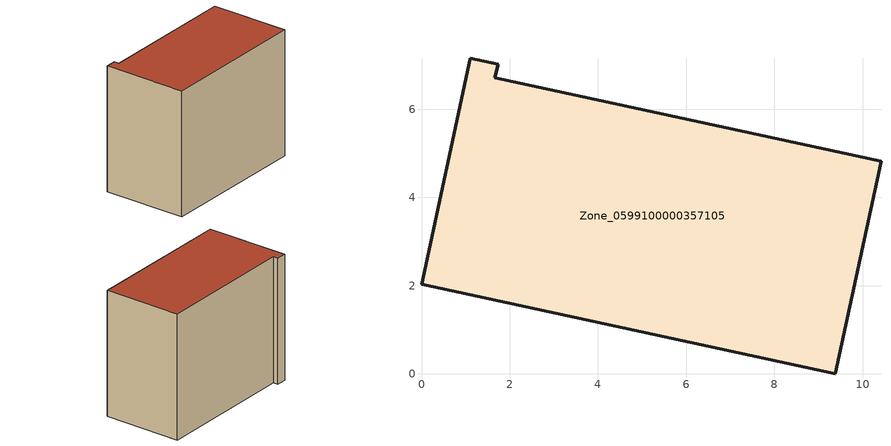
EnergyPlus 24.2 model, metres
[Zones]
Zone_0599100000357105
 floor ground (C_G): 0,2.03 1.1,7.16 1.74,7.02 1.67,6.71 10.41,4.82 9.38,0 z0
 wall outside (C_F): 9.38,0 10.41,4.82 1.67,6.71 1.74,7.02 1.1,7.16 0,2.03 9.38,0 z0:7.95
 roof outside (C_R): 1.1,7.16 0,2.03 9.38,0 10.41,4.82 1.67,6.71 1.74,7.02 z7.95
[BUILDING]
Pand.0599100000357105: North Axis=0; Terrain=City; Loads Convergence Tolerance Value=0.04; Temperature Convergence Tolerance Value=0.4; Solar Distribution=FullExterior; Maximum Number of Warmup Days=25; Minimum Number of Warmup Days=1
[Site:Location]
Rotterdam.The.Hague.AP_ZH_NLD Design_Conditions: Latitude=51.96; Longitude=4.45; Time Zone=1; Elevation=-4.5
[SITE:GROUNDTEMPERATURE:BUILDINGSURFACE]
18, 18, 18, 18, 18, 18, 18, 18, 18, 18, 18, 18
[MATERIAL] Thermal Absorptance=0.9; Solar Absorptance=0.7; Visible Absorptance=0.7
Name | Roughness | Thickness | Conductivity | Density | Specific Heat
G.TC.1992-2005 | MediumSmooth | 0.15 | 0.06 | 540 | 1210
F.TC.1992-2005 | Rough | 0.3 | 0.12 | 1920 | 840
R.TC.1992-2005 | MediumRough | 0.2 | 0.08 | 1500 | 1000
[CONSTRUCTION]
C_G: G.TC.1992-2005
C_F: F.TC.1992-2005
C_R: R.TC.1992-2005
[ZONE]
Zone_0599100000357105: Type=1; Multiplier=1; Ceiling Height=Autocalculate; Volume=Autocalculate; Floor Area=autocalculate; Part of Total Floor Area=Yes
[ZONEINFILTRATION:DESIGNFLOWRATE]
Infil_Zone_0599100000357105: Zone or ZoneList or Space or SpaceList=Zone_0599100000357105; Schedule=AlwaysOn; Design Flow Rate Calculation Method=Flow/Area; Flow Rate per Floor Area=0.0015; Constant Term Coefficient=1; Temperature Term Coefficient=0; Velocity Term Coefficient=0; Velocity Squared Term Coefficient=0
[HVACTEMPLATE:ZONE:IDEALLOADSAIRSYSTEM]
Zone_0599100000357105: Maximum Heating Supply Air Temperature=50; Minimum Cooling Supply Air Temperature=13; Maximum Heating Supply Air Humidity Ratio=0.0156; Minimum Cooling Supply Air Humidity Ratio=0.0077; Heating Limit=NoLimit; Cooling Limit=NoLimit; Dehumidification Control Type=ConstantSensibleHeatRatio; Cooling Sensible Heat Ratio=0.7; Dehumidification Setpoint=60; Humidification Control Type=None; Humidification Setpoint=30; Outdoor Air Method=None; Outdoor Air Flow Rate per Person=0.00944; Outdoor Air Flow Rate per Zone Floor Area=0; Outdoor Air Flow Rate per Zone=0; Demand Controlled Ventilation Type=None; Outdoor Air Economizer Type=NoEconomizer; Heat Recovery Type=None; Sensible Heat Recovery Effectiveness=0.7; Latent Heat Recovery Effectiveness=0.65
[ZONECONTROL:THERMOSTAT]
ThermostatControl_Zone_0599100000357105: Zone or ZoneList=Zone_0599100000357105; Control Type Schedule=DualSetpointControlType; Control 1=Thermostat_Zone_0599100000357105; Temperature Difference Between Cutout And Setpoint=0
[THERMOSTATSETPOINT:DUALSETPOINT]
Thermostat_Zone_0599100000357105: Heating Setpoint Temperature Schedule=HeatingSetpoint_Zone_0599100000357105; Cooling Setpoint Temperature Schedule=CoolingSetpoint_Zone_0599100000357105
[SCHEDULE:COMPACT]
HeatingSetpoint_Zone_0599100000357105: Through: 12/31, For: AllDays, Until: 24:00, 21
CoolingSetpoint_Zone_0599100000357105: Through: 12/31, For: AllDays, Until: 24:00, 24
DualSetpointControlType: Through: 12/31, For: AllDays, Until: 24:00, 4
AlwaysOn: Through: 12/31, For: AllDays, Until: 24:00, 1
